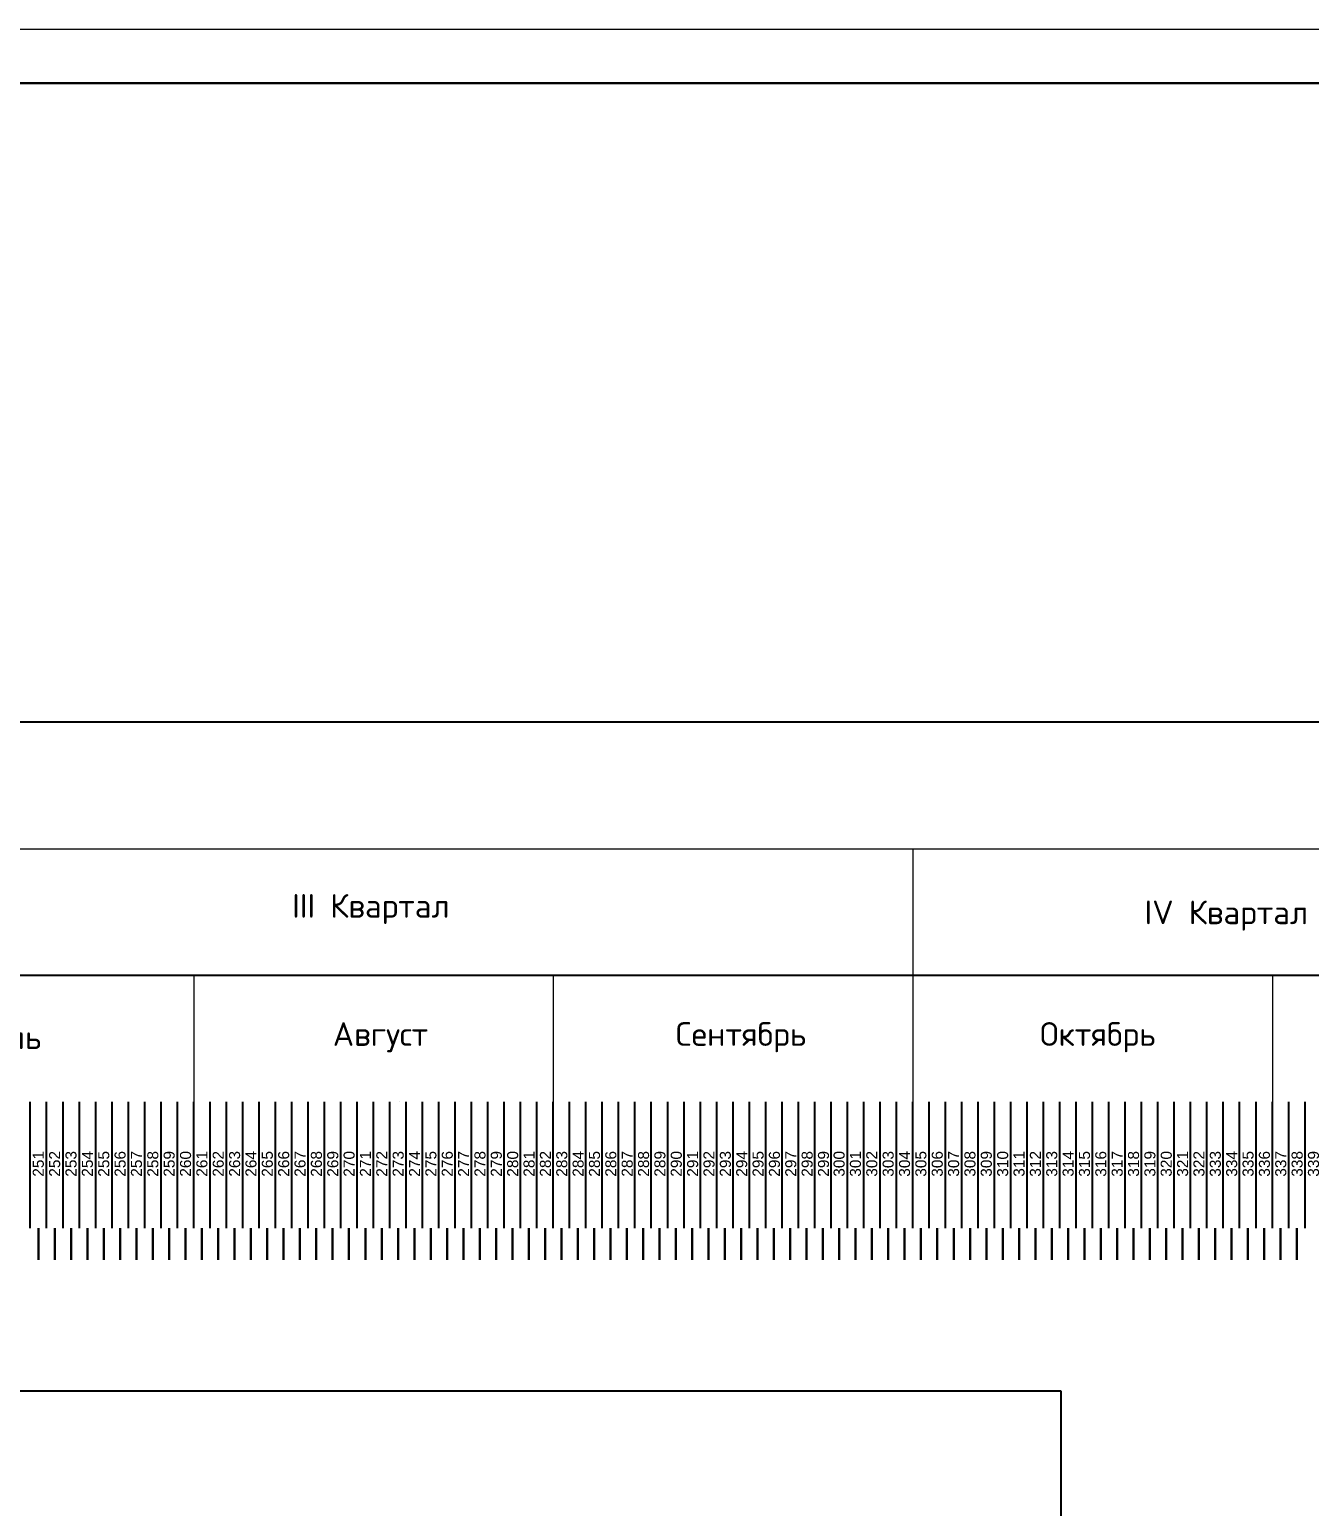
# Model space of a CAD drawing. Header units: millimetres. Extents: x -152693 to 518302, y -31658 to 793547.
# Drawn here: x 155222 to 167775, y 73939 to 88422 of the extents above; entities that cross this region are included whole.
import ezdxf

# ---------------------------------------------------------------- set-up
doc = ezdxf.new("R2010")
doc.units = ezdxf.units.MM
doc.styles.get("Standard").update_dxf_attribs({"font": 'arial.ttf'})
doc.styles.add('ГОСТ 450', font='isocpeur.ttf', dxfattribs={"height": 450})

msp = doc.modelspace()

# ---------------------------------------------------------------- linework, layer by layer
at = {"color": 0, "lineweight": 30, "ltscale": 1000}
msp.add_line((185891.27873, 87897.26969), (100211.27873, 87897.26969), dxfattribs=at)
for p, q in [((112776.02114, 81634.31224), (169975.97506, 81631.98921)), ((115157.12631, 79148.67074), (169975.97506, 79148.67074)), ((155229.38417, 76667.6753), (155229.38417, 77908.17302)), ((155229.38417, 76667.6753), (155229.38417, 77908.17302)), ((155389.6732, 76667.6753), (155389.6732, 77908.17302)), ((155389.6732, 76667.6753), (155389.6732, 77908.17302)), ((155549.96223, 76667.6753), (155549.96223, 77908.17302)), ((155549.96223, 76667.6753), (155549.96223, 77908.17302)), ((155710.25126, 76667.6753), (155710.25126, 77908.17302)), ((155710.25126, 76667.6753), (155710.25126, 77908.17302)), ((155870.5403, 76667.6753), (155870.5403, 77908.17302)), ((155870.5403, 76667.6753), (155870.5403, 77908.17302)), ((156030.82933, 76667.6753), (156030.82933, 77908.17302)), ((156030.82933, 76667.6753), (156030.82933, 77908.17302)), ((156191.11836, 76667.6753), (156191.11836, 77908.17302)), ((156191.11836, 76667.6753), (156191.11836, 77908.17302)), ((156351.40739, 76667.6753), (156351.40739, 77908.17302)), ((156351.40739, 76667.6753), (156351.40739, 77908.17302)), ((156511.69642, 76667.6753), (156511.69642, 77908.17302)), ((156511.69642, 76667.6753), (156511.69642, 77908.17302)), ((156671.98545, 76667.6753), (156671.98545, 77908.17302)), ((156671.98545, 76667.6753), (156671.98545, 77908.17302)), ((156832.27448, 76667.6753), (156832.27448, 77908.17302)), ((156832.27448, 76667.6753), (156832.27448, 77908.17302)), ((156992.56352, 76667.6753), (156992.56352, 77908.17302)), ((156992.56352, 76667.6753), (156992.56352, 77908.17302)), ((157152.85255, 76667.6753), (157152.85255, 77908.17302)), ((157152.85255, 76667.6753), (157152.85255, 77908.17302)), ((157313.14158, 76667.6753), (157313.14158, 77908.17302)), ((157313.14158, 76667.6753), (157313.14158, 77908.17302)), ((157473.43061, 76667.6753), (157473.43061, 77908.17302)), ((157473.43061, 76667.6753), (157473.43061, 77908.17302)), ((157633.71964, 76667.6753), (157633.71964, 77908.17302)), ((157633.71964, 76667.6753), (157633.71964, 77908.17302)), ((157794.00867, 76667.6753), (157794.00867, 77908.17302)), ((157794.00867, 76667.6753), (157794.00867, 77908.17302)), ((157954.2977, 76667.6753), (157954.2977, 77908.17302)), ((157954.2977, 76667.6753), (157954.2977, 77908.17302)), ((158114.58674, 76667.6753), (158114.58674, 77908.17302)), ((158114.58674, 76667.6753), (158114.58674, 77908.17302)), ((158274.87577, 76667.6753), (158274.87577, 77908.17302)), ((158274.87577, 76667.6753), (158274.87577, 77908.17302)), ((158435.1648, 76667.6753), (158435.1648, 77908.17302)), ((158435.1648, 76667.6753), (158435.1648, 77908.17302)), ((158595.45383, 76667.6753), (158595.45383, 77908.17302)), ((158595.45383, 76667.6753), (158595.45383, 77908.17302)), ((158755.74286, 76667.6753), (158755.74286, 77908.17302)), ((158755.74286, 76667.6753), (158755.74286, 77908.17302)), ((158916.03189, 76667.6753), (158916.03189, 77908.17302)), ((158916.03189, 76667.6753), (158916.03189, 77908.17302)), ((159076.32092, 76667.6753), (159076.32092, 77908.17302)), ((159076.32092, 76667.6753), (159076.32092, 77908.17302)), ((159236.60996, 76667.6753), (159236.60996, 77908.17302)), ((159236.60996, 76667.6753), (159236.60996, 77908.17302)), ((159396.89899, 76667.6753), (159396.89899, 77908.17302)), ((159396.89899, 76667.6753), (159396.89899, 77908.17302)), ((159557.18802, 76667.6753), (159557.18802, 77908.17302)), ((159557.18802, 76667.6753), (159557.18802, 77908.17302)), ((159717.47705, 76667.6753), (159717.47705, 77908.17302)), ((159717.47705, 76667.6753), (159717.47705, 77908.17302)), ((159877.76608, 76667.6753), (159877.76608, 77908.17302)), ((159877.76608, 76667.6753), (159877.76608, 77908.17302)), ((160038.05511, 76667.6753), (160038.05511, 77908.17302)), ((160038.05511, 76667.6753), (160038.05511, 77908.17302)), ((160198.34414, 76667.6753), (160198.34414, 77908.17302)), ((160198.34414, 76667.6753), (160198.34414, 77908.17302)), ((160358.63318, 76667.6753), (160358.63318, 77908.17302)), ((160358.63318, 76667.6753), (160358.63318, 77908.17302)), ((160518.92221, 76667.6753), (160518.92221, 77908.17302)), ((160518.92221, 76667.6753), (160518.92221, 77908.17302)), ((160679.21124, 76667.6753), (160679.21124, 77908.17302)), ((160679.21124, 76667.6753), (160679.21124, 77908.17302)), ((160839.50027, 76667.6753), (160839.50027, 77908.17302)), ((160839.50027, 76667.6753), (160839.50027, 77908.17302)), ((160999.7893, 76667.6753), (160999.7893, 77908.17302)), ((160999.7893, 76667.6753), (160999.7893, 77908.17302)), ((161160.07833, 76667.6753), (161160.07833, 77908.17302)), ((161160.07833, 76667.6753), (161160.07833, 77908.17302)), ((161320.36736, 76667.6753), (161320.36736, 77908.17302)), ((161320.36736, 76667.6753), (161320.36736, 77908.17302)), ((161480.6564, 76667.6753), (161480.6564, 77908.17302)), ((161480.6564, 76667.6753), (161480.6564, 77908.17302)), ((161640.94543, 76667.6753), (161640.94543, 77908.17302)), ((161640.94543, 76667.6753), (161640.94543, 77908.17302)), ((161801.23446, 76667.6753), (161801.23446, 77908.17302)), ((161801.23446, 76667.6753), (161801.23446, 77908.17302)), ((161961.52349, 76667.6753), (161961.52349, 77908.17302)), ((161961.52349, 76667.6753), (161961.52349, 77908.17302)), ((162121.81252, 76667.6753), (162121.81252, 77908.17302)), ((162121.81252, 76667.6753), (162121.81252, 77908.17302)), ((162282.10155, 76667.6753), (162282.10155, 77908.17302)), ((162282.10155, 76667.6753), (162282.10155, 77908.17302)), ((162442.39058, 76667.6753), (162442.39058, 77908.17302)), ((162442.39058, 76667.6753), (162442.39058, 77908.17302)), ((162602.67962, 76667.6753), (162602.67962, 77908.17302)), ((162602.67962, 76667.6753), (162602.67962, 77908.17302)), ((162762.96865, 76667.6753), (162762.96865, 77908.17302)), ((162762.96865, 76667.6753), (162762.96865, 77908.17302)), ((162923.25768, 76667.6753), (162923.25768, 77908.17302)), ((162923.25768, 76667.6753), (162923.25768, 77908.17302)), ((163083.54671, 76667.6753), (163083.54671, 77908.17302)), ((163083.54671, 76667.6753), (163083.54671, 77908.17302)), ((163243.83574, 76667.6753), (163243.83574, 77908.17302)), ((163243.83574, 76667.6753), (163243.83574, 77908.17302)), ((163404.12477, 76667.6753), (163404.12477, 77908.17302)), ((163404.12477, 76667.6753), (163404.12477, 77908.17302)), ((163564.4138, 76667.6753), (163564.4138, 77908.17302)), ((163564.4138, 76667.6753), (163564.4138, 77908.17302)), ((163724.70284, 76667.6753), (163724.70284, 77908.17302)), ((163724.70284, 76667.6753), (163724.70284, 77908.17302)), ((163884.99187, 76667.6753), (163884.99187, 77908.17302)), ((163884.99187, 76667.6753), (163884.99187, 77908.17302)), ((164045.2809, 76667.6753), (164045.2809, 77908.17302)), ((164045.2809, 76667.6753), (164045.2809, 77908.17302)), ((164205.56993, 76667.6753), (164205.56993, 77908.17302)), ((164205.56993, 76667.6753), (164205.56993, 77908.17302)), ((164365.85896, 76667.6753), (164365.85896, 77908.17302)), ((164365.85896, 76667.6753), (164365.85896, 77908.17302)), ((164526.14799, 76667.6753), (164526.14799, 77908.17302)), ((164526.14799, 76667.6753), (164526.14799, 77908.17302)), ((164686.43702, 76667.6753), (164686.43702, 77908.17302)), ((164686.43702, 76667.6753), (164686.43702, 77908.17302)), ((164846.72606, 76667.6753), (164846.72606, 77908.17302)), ((164846.72606, 76667.6753), (164846.72606, 77908.17302)), ((165007.01509, 76667.6753), (165007.01509, 77908.17302)), ((165007.01509, 76667.6753), (165007.01509, 77908.17302)), ((165167.30412, 76667.6753), (165167.30412, 77908.17302)), ((165167.30412, 76667.6753), (165167.30412, 77908.17302)), ((165327.59315, 76667.6753), (165327.59315, 77908.17302)), ((165327.59315, 76667.6753), (165327.59315, 77908.17302)), ((165487.88218, 76667.6753), (165487.88218, 77908.17302)), ((165487.88218, 76667.6753), (165487.88218, 77908.17302)), ((165648.17121, 76667.6753), (165648.17121, 77908.17302)), ((165648.17121, 76667.6753), (165648.17121, 77908.17302)), ((165808.46024, 76667.6753), (165808.46024, 77908.17302)), ((165808.46024, 76667.6753), (165808.46024, 77908.17302)), ((165968.74928, 76667.6753), (165968.74928, 77908.17302)), ((165968.74928, 76667.6753), (165968.74928, 77908.17302)), ((166129.03831, 76667.6753), (166129.03831, 77908.17302)), ((166129.03831, 76667.6753), (166129.03831, 77908.17302)), ((166289.32734, 76667.6753), (166289.32734, 77908.17302)), ((166289.32734, 76667.6753), (166289.32734, 77908.17302)), ((166449.61637, 76667.6753), (166449.61637, 77908.17302)), ((166449.61637, 76667.6753), (166449.61637, 77908.17302)), ((166609.9054, 76667.6753), (166609.9054, 77908.17302)), ((166609.9054, 76667.6753), (166609.9054, 77908.17302)), ((166770.19443, 76667.6753), (166770.19443, 77908.17302)), ((166770.19443, 76667.6753), (166770.19443, 77908.17302)), ((166930.48346, 76667.6753), (166930.48346, 77908.17302)), ((166930.48346, 76667.6753), (166930.48346, 77908.17302)), ((167090.7725, 76667.6753), (167090.7725, 77908.17302)), ((167090.7725, 76667.6753), (167090.7725, 77908.17302)), ((167251.06153, 76667.6753), (167251.06153, 77908.17302)), ((167251.06153, 76667.6753), (167251.06153, 77908.17302)), ((167411.35056, 76667.6753), (167411.35056, 77908.17302)), ((167411.35056, 76667.6753), (167411.35056, 77908.17302)), ((167571.63959, 76667.6753), (167571.63959, 77908.17302)), ((167571.63959, 76667.6753), (167571.63959, 77908.17302)), ((167731.92862, 76667.6753), (167731.92862, 77908.17302)), ((167731.92862, 76667.6753), (167731.92862, 77908.17302)), ((155309.52869, 76667.6753), (155309.52869, 76356.38935)), ((155309.52869, 76356.38935), (155309.52869, 76667.6753)), ((155469.81772, 76667.6753), (155469.81772, 76356.38935)), ((155469.81772, 76667.6753), (155469.81772, 76356.38935)), ((155469.81772, 76356.38935), (155469.81772, 76667.6753)), ((155630.10675, 76667.6753), (155630.10675, 76356.38935)), ((155630.10675, 76667.6753), (155630.10675, 76356.38935)), ((155630.10675, 76356.38935), (155630.10675, 76667.6753)), ((155790.39578, 76667.6753), (155790.39578, 76356.38935)), ((155790.39578, 76356.38935), (155790.39578, 76667.6753)), ((155950.68481, 76667.6753), (155950.68481, 76356.38935)), ((155950.68481, 76667.6753), (155950.68481, 76356.38935)), ((155950.68481, 76356.38935), (155950.68481, 76667.6753)), ((156110.97384, 76667.6753), (156110.97384, 76356.38935)), ((156110.97384, 76356.38935), (156110.97384, 76667.6753)), ((156271.26287, 76667.6753), (156271.26287, 76356.38935)), ((156271.26287, 76667.6753), (156271.26287, 76356.38935)), ((156271.26287, 76356.38935), (156271.26287, 76667.6753)), ((156431.55191, 76667.6753), (156431.55191, 76356.38935)), ((156431.55191, 76356.38935), (156431.55191, 76667.6753)), ((156591.84094, 76667.6753), (156591.84094, 76356.38935)), ((156591.84094, 76667.6753), (156591.84094, 76356.38935)), ((156591.84094, 76356.38935), (156591.84094, 76667.6753)), ((156752.12997, 76667.6753), (156752.12997, 76356.38935)), ((156752.12997, 76667.6753), (156752.12997, 76356.38935)), ((156752.12997, 76356.38935), (156752.12997, 76667.6753)), ((156912.419, 76667.6753), (156912.419, 76356.38935)), ((156912.419, 76356.38935), (156912.419, 76667.6753)), ((157072.70803, 76667.6753), (157072.70803, 76356.38935)), ((157072.70803, 76667.6753), (157072.70803, 76356.38935)), ((157072.70803, 76356.38935), (157072.70803, 76667.6753)), ((157232.99706, 76667.6753), (157232.99706, 76356.38935)), ((157232.99706, 76356.38935), (157232.99706, 76667.6753)), ((157393.28609, 76667.6753), (157393.28609, 76356.38935)), ((157393.28609, 76667.6753), (157393.28609, 76356.38935)), ((157393.28609, 76356.38935), (157393.28609, 76667.6753)), ((157553.57513, 76667.6753), (157553.57513, 76356.38935)), ((157553.57513, 76356.38935), (157553.57513, 76667.6753)), ((157713.86416, 76667.6753), (157713.86416, 76356.38935)), ((157713.86416, 76667.6753), (157713.86416, 76356.38935)), ((157713.86416, 76667.6753), (157713.86416, 76356.38935)), ((157713.86416, 76356.38935), (157713.86416, 76667.6753)), ((157874.15319, 76667.6753), (157874.15319, 76356.38935)), ((157874.15319, 76356.38935), (157874.15319, 76667.6753)), ((158034.44222, 76667.6753), (158034.44222, 76356.38935)), ((158034.44222, 76667.6753), (158034.44222, 76356.38935)), ((158034.44222, 76356.38935), (158034.44222, 76667.6753)), ((158194.73125, 76667.6753), (158194.73125, 76356.38935)), ((158194.73125, 76356.38935), (158194.73125, 76667.6753)), ((158355.02028, 76667.6753), (158355.02028, 76356.38935)), ((158355.02028, 76667.6753), (158355.02028, 76356.38935)), ((158355.02028, 76356.38935), (158355.02028, 76667.6753)), ((158515.30931, 76667.6753), (158515.30931, 76356.38935)), ((158515.30931, 76356.38935), (158515.30931, 76667.6753)), ((158675.59835, 76667.6753), (158675.59835, 76356.38935)), ((158675.59835, 76667.6753), (158675.59835, 76356.38935)), ((158675.59835, 76356.38935), (158675.59835, 76667.6753)), ((158835.88738, 76667.6753), (158835.88738, 76356.38935)), ((158835.88738, 76667.6753), (158835.88738, 76356.38935)), ((158835.88738, 76356.38935), (158835.88738, 76667.6753)), ((158996.17641, 76667.6753), (158996.17641, 76356.38935)), ((158996.17641, 76356.38935), (158996.17641, 76667.6753)), ((159156.46544, 76667.6753), (159156.46544, 76356.38935)), ((159156.46544, 76667.6753), (159156.46544, 76356.38935)), ((159156.46544, 76356.38935), (159156.46544, 76667.6753)), ((159316.75447, 76667.6753), (159316.75447, 76356.38935)), ((159316.75447, 76356.38935), (159316.75447, 76667.6753)), ((159477.0435, 76667.6753), (159477.0435, 76356.38935)), ((159477.0435, 76667.6753), (159477.0435, 76356.38935)), ((159477.0435, 76356.38935), (159477.0435, 76667.6753)), ((159637.33253, 76667.6753), (159637.33253, 76356.38935)), ((159637.33253, 76356.38935), (159637.33253, 76667.6753)), ((159797.62157, 76667.6753), (159797.62157, 76356.38935)), ((159797.62157, 76667.6753), (159797.62157, 76356.38935)), ((159797.62157, 76356.38935), (159797.62157, 76667.6753)), ((159957.9106, 76667.6753), (159957.9106, 76356.38935)), ((159957.9106, 76667.6753), (159957.9106, 76356.38935)), ((159957.9106, 76356.38935), (159957.9106, 76667.6753)), ((160118.19963, 76667.6753), (160118.19963, 76356.38935)), ((160118.19963, 76356.38935), (160118.19963, 76667.6753)), ((160278.48866, 76667.6753), (160278.48866, 76356.38935)), ((160278.48866, 76667.6753), (160278.48866, 76356.38935)), ((160278.48866, 76356.38935), (160278.48866, 76667.6753)), ((160438.77769, 76667.6753), (160438.77769, 76356.38935)), ((160438.77769, 76356.38935), (160438.77769, 76667.6753)), ((160599.06672, 76667.6753), (160599.06672, 76356.38935)), ((160599.06672, 76667.6753), (160599.06672, 76356.38935)), ((160599.06672, 76356.38935), (160599.06672, 76667.6753)), ((160759.35575, 76667.6753), (160759.35575, 76356.38935)), ((160759.35575, 76356.38935), (160759.35575, 76667.6753)), ((160919.64479, 76667.6753), (160919.64479, 76356.38935)), ((160919.64479, 76667.6753), (160919.64479, 76356.38935)), ((160919.64479, 76356.38935), (160919.64479, 76667.6753)), ((161079.93382, 76667.6753), (161079.93382, 76356.38935)), ((161079.93382, 76667.6753), (161079.93382, 76356.38935)), ((161079.93382, 76356.38935), (161079.93382, 76667.6753)), ((161240.22285, 76667.6753), (161240.22285, 76356.38935)), ((161240.22285, 76356.38935), (161240.22285, 76667.6753)), ((161400.51188, 76667.6753), (161400.51188, 76356.38935)), ((161400.51188, 76667.6753), (161400.51188, 76356.38935)), ((161400.51188, 76356.38935), (161400.51188, 76667.6753)), ((161560.80091, 76667.6753), (161560.80091, 76356.38935)), ((161560.80091, 76356.38935), (161560.80091, 76667.6753)), ((161721.08994, 76667.6753), (161721.08994, 76356.38935)), ((161721.08994, 76667.6753), (161721.08994, 76356.38935)), ((161721.08994, 76356.38935), (161721.08994, 76667.6753)), ((161881.37897, 76667.6753), (161881.37897, 76356.38935)), ((161881.37897, 76356.38935), (161881.37897, 76667.6753)), ((162041.66801, 76667.6753), (162041.66801, 76356.38935)), ((162041.66801, 76667.6753), (162041.66801, 76356.38935)), ((162041.66801, 76356.38935), (162041.66801, 76667.6753)), ((162201.95704, 76667.6753), (162201.95704, 76356.38935)), ((162201.95704, 76667.6753), (162201.95704, 76356.38935)), ((162201.95704, 76356.38935), (162201.95704, 76667.6753)), ((162362.24607, 76667.6753), (162362.24607, 76356.38935)), ((162362.24607, 76356.38935), (162362.24607, 76667.6753)), ((162522.5351, 76667.6753), (162522.5351, 76356.38935)), ((162522.5351, 76667.6753), (162522.5351, 76356.38935)), ((162522.5351, 76356.38935), (162522.5351, 76667.6753)), ((162682.82413, 76667.6753), (162682.82413, 76356.38935)), ((162682.82413, 76356.38935), (162682.82413, 76667.6753)), ((162843.11316, 76667.6753), (162843.11316, 76356.38935)), ((162843.11316, 76667.6753), (162843.11316, 76356.38935)), ((162843.11316, 76356.38935), (162843.11316, 76667.6753)), ((163003.40219, 76667.6753), (163003.40219, 76356.38935)), ((163003.40219, 76356.38935), (163003.40219, 76667.6753)), ((163163.69123, 76667.6753), (163163.69123, 76356.38935)), ((163163.69123, 76667.6753), (163163.69123, 76356.38935)), ((163163.69123, 76667.6753), (163163.69123, 76356.38935)), ((163163.69123, 76356.38935), (163163.69123, 76667.6753)), ((163323.98026, 76667.6753), (163323.98026, 76356.38935)), ((163323.98026, 76356.38935), (163323.98026, 76667.6753)), ((163484.26929, 76667.6753), (163484.26929, 76356.38935)), ((163484.26929, 76667.6753), (163484.26929, 76356.38935)), ((163484.26929, 76356.38935), (163484.26929, 76667.6753)), ((163644.55832, 76667.6753), (163644.55832, 76356.38935)), ((163644.55832, 76356.38935), (163644.55832, 76667.6753)), ((163804.84735, 76667.6753), (163804.84735, 76356.38935)), ((163804.84735, 76667.6753), (163804.84735, 76356.38935)), ((163804.84735, 76356.38935), (163804.84735, 76667.6753)), ((163965.13638, 76667.6753), (163965.13638, 76356.38935)), ((163965.13638, 76356.38935), (163965.13638, 76667.6753)), ((164125.42541, 76667.6753), (164125.42541, 76356.38935)), ((164125.42541, 76667.6753), (164125.42541, 76356.38935)), ((164125.42541, 76356.38935), (164125.42541, 76667.6753)), ((164285.71445, 76667.6753), (164285.71445, 76356.38935)), ((164285.71445, 76667.6753), (164285.71445, 76356.38935)), ((164285.71445, 76356.38935), (164285.71445, 76667.6753)), ((164446.00348, 76667.6753), (164446.00348, 76356.38935)), ((164446.00348, 76356.38935), (164446.00348, 76667.6753)), ((164606.29251, 76667.6753), (164606.29251, 76356.38935)), ((164606.29251, 76667.6753), (164606.29251, 76356.38935)), ((164606.29251, 76356.38935), (164606.29251, 76667.6753)), ((164766.58154, 76667.6753), (164766.58154, 76356.38935)), ((164766.58154, 76356.38935), (164766.58154, 76667.6753)), ((164926.87057, 76667.6753), (164926.87057, 76356.38935)), ((164926.87057, 76667.6753), (164926.87057, 76356.38935)), ((164926.87057, 76356.38935), (164926.87057, 76667.6753)), ((165087.1596, 76667.6753), (165087.1596, 76356.38935)), ((165087.1596, 76356.38935), (165087.1596, 76667.6753)), ((165247.44863, 76667.6753), (165247.44863, 76356.38935)), ((165247.44863, 76667.6753), (165247.44863, 76356.38935)), ((165247.44863, 76356.38935), (165247.44863, 76667.6753)), ((165407.73767, 76667.6753), (165407.73767, 76356.38935)), ((165407.73767, 76667.6753), (165407.73767, 76356.38935)), ((165407.73767, 76356.38935), (165407.73767, 76667.6753)), ((165568.0267, 76667.6753), (165568.0267, 76356.38935)), ((165568.0267, 76356.38935), (165568.0267, 76667.6753)), ((165728.31573, 76667.6753), (165728.31573, 76356.38935)), ((165728.31573, 76667.6753), (165728.31573, 76356.38935)), ((165728.31573, 76356.38935), (165728.31573, 76667.6753)), ((165888.60476, 76667.6753), (165888.60476, 76356.38935)), ((165888.60476, 76356.38935), (165888.60476, 76667.6753)), ((166048.89379, 76667.6753), (166048.89379, 76356.38935)), ((166048.89379, 76667.6753), (166048.89379, 76356.38935)), ((166048.89379, 76356.38935), (166048.89379, 76667.6753)), ((166209.18282, 76667.6753), (166209.18282, 76356.38935)), ((166209.18282, 76356.38935), (166209.18282, 76667.6753)), ((166369.47185, 76667.6753), (166369.47185, 76356.38935)), ((166369.47185, 76667.6753), (166369.47185, 76356.38935)), ((166369.47185, 76356.38935), (166369.47185, 76667.6753)), ((166529.76089, 76667.6753), (166529.76089, 76356.38935)), ((166529.76089, 76667.6753), (166529.76089, 76356.38935)), ((166529.76089, 76356.38935), (166529.76089, 76667.6753)), ((166690.04992, 76667.6753), (166690.04992, 76356.38935)), ((166690.04992, 76356.38935), (166690.04992, 76667.6753)), ((166850.33895, 76667.6753), (166850.33895, 76356.38935)), ((166850.33895, 76667.6753), (166850.33895, 76356.38935)), ((166850.33895, 76356.38935), (166850.33895, 76667.6753)), ((167010.62798, 76667.6753), (167010.62798, 76356.38935)), ((167010.62798, 76356.38935), (167010.62798, 76667.6753)), ((167170.91701, 76667.6753), (167170.91701, 76356.38935)), ((167170.91701, 76667.6753), (167170.91701, 76356.38935)), ((167170.91701, 76356.38935), (167170.91701, 76667.6753)), ((167331.20604, 76667.6753), (167331.20604, 76356.38935)), ((167331.20604, 76356.38935), (167331.20604, 76667.6753)), ((167491.49507, 76667.6753), (167491.49507, 76356.38935)), ((167491.49507, 76667.6753), (167491.49507, 76356.38935)), ((167491.49507, 76356.38935), (167491.49507, 76667.6753)), ((167651.78411, 76667.6753), (167651.78411, 76356.38935)), ((167651.78411, 76667.6753), (167651.78411, 76356.38935)), ((167651.78411, 76356.38935), (167651.78411, 76667.6753)), ((165340.4008, 75070.12998), (115157.12631, 75070.12998)), ((165340.4008, 50037.74006), (165340.4008, 75070.12998))]:
    msp.add_line(p, q)
at = {"color": 0, "linetype": 'ByBlock', "lineweight": 15, "ltscale": 20}
msp.add_lwpolyline([(98111.27873, 26052.26969), (186416.27873, 26052.26969), (186416.27873, 88422.26969), (98111.27873, 88422.26969)], close=True, dxfattribs=at)
at = {"lineweight": 20}
for points in [[(112776.02114, 80389.16846), (169975.97506, 80389.16846)], [(163884.99187, 80389.16846), (163884.99187, 79148.67074), (163884.99187, 79148.67074)], [(156832.27448, 79148.67074), (156832.27448, 77908.17302)], [(156832.27448, 79148.67074), (156832.27448, 77908.17302)], [(160358.63318, 79148.67074), (160358.63318, 77908.17302)], [(160358.63318, 79148.67074), (160358.63318, 77908.17302)], [(163884.99187, 79148.67074), (163884.99187, 77908.17302)], [(163884.99187, 79148.67074), (163884.99187, 77908.17302)], [(167411.35056, 79148.67074), (167411.35056, 77908.17302)], [(167411.35056, 79148.67074), (167411.35056, 77908.17302)], [(158846.34101, 77908.17302), (158846.34101, 77908.17302)], [(164142.84814, 76667.6753), (164142.84814, 76667.6753)]]:
    msp.add_lwpolyline(points, dxfattribs=at)

# ---------------------------------------------------------------- texts
at = {"lineweight": 20, "attachment_point": 5, "style": 'ГОСТ 450'}
for s, width, insert, char_height in [('III Квартал', 2539.5053012, (158569.3387, 79797.47602), 232.4437338), ('IV Квартал', 3268.2742461, (166959.75862, 79733.66874), 232.443734), ('Июль', 1549.6248917, (154962.19568, 78540.46149), 232.443734), ('Август', 1549.6248917, (158663.6781, 78540.46149), 232.443734), ('Сентябрь', 1549.6248917, (162200.60008, 78540.46149), 232.443734), ('Октябрь', 1549.6248917, (165700.31984, 78540.46149), 232.443734)]:
    msp.add_mtext_dynamic_manual_height_columns(s, width=width, gutter_width=9.68516, heights=[0], dxfattribs=dict(at, insert=insert, char_height=char_height))
at = {"char_height": 108.2635125, "width": 253.9503095, "attachment_point": 1, "rotation": 90}
for s, insert in [('\\pxsm0.889;251\\P252\\P253\\P254\\P255\\P256\\P257\\P258\\P259\\P260\\P261\\P262\\P263\\P264\\P265\\P266\\P267\\P268\\P269\\P270\\P271\\P272\\P273\\P274\\P275\\P276\\P277\\P278\\P279\\P280\\P281\\P282\\P283\\P284\\P285\\P286\\P287\\P288\\P289\\P290\\P291\\P292\\P293\\P294\\P295\\P296\\P297\\P298\\P299', (155253.45439, 77172.64846)), ('\\pxsm0.889;300\\P301\\P302\\P303\\P304\\P305\\P306\\P307\\P308\\P309\\P310\\P311\\P312\\P313\\P314\\P315\\P316\\P317\\P318\\P319\\P320\\P321\\P322\\P333\\P334\\P335\\P336\\P337\\P338\\P339\\P340\\P341\\P342\\P343\\P344\\P345\\P346\\P347\\P348\\P349\\P350\\P351\\P352', (163107.61693, 77172.64846))]:
    msp.add_mtext(s, dxfattribs=dict(at, insert=insert))

doc.saveas('drawing.dxf')
